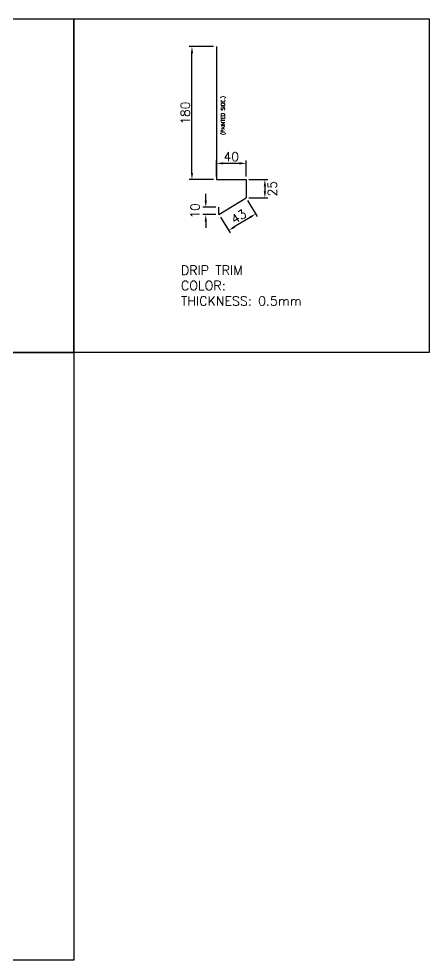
# Model space of a CAD drawing. Header units: millimetres. Extents: x 0 to 2669304, y -3314102 to 0.
# Drawn here: x 2470754 to 2471309, y -3235329 to -3234054 of the extents above; entities that cross this region are included whole.
import ezdxf

# ---------------------------------------------------------------- set-up
doc = ezdxf.new("R2010")
doc.units = ezdxf.units.MM
doc.header["$LTSCALE"] = 0.4
doc.header["$MEASUREMENT"] = 0
doc.header["$PDMODE"] = 34
doc.layers.add('Outer Line', color=1, linetype='Continuous', lineweight=30)
doc.styles.add('ROMANS', font='romans.shx')
doc.dimstyles.new('STORE-MANUFC', dxfattribs={"dimtxt": 35, "dimasz": 25, "dimexe": 0, "dimexo": 0, "dimgap": 10, "dimtad": 1, "dimdec": 0, "dimzin": 3, "dimdsep": 46, "dimtxsty": 'ROMANS', "dimcen": 25, "dimclrd": 8, "dimclre": 8, "dimadec": 0, "dimazin": 0, "dimtfac": 1, "dimtdec": 0, "dimtofl": 0, "dimtmove": 2, "dimatfit": 3, "dimfxl": 0, "dimtolj": 1, "dimtzin": 0, "dimlwd": -1, "dimlwe": -1, "dimarcsym": 0})

# ---------------------------------------------------------------- blocks, each defined once
blk = doc.blocks.new('*D454')
at = {"color": 8, "linetype": 'ByBlock', "ltscale": 0.8}
for p, q in [((2471017.5, -3234091.4), (2470984.3, -3234091.4)), ((2470988.3, -3234262.4), (2470988.3, -3234100.4)), ((2471017.5, -3234271.4), (2470984.3, -3234271.4))]:
    blk.add_line(p, q, dxfattribs=at)
at = {"color": 8, "ltscale": 0.8}
for points in [[(2470986.8, -3234100.4), (2470989.8, -3234100.4), (2470988.3, -3234091.4)], [(2470986.8, -3234262.4), (2470989.8, -3234262.4), (2470988.3, -3234271.4)]]:
    blk.add_solid(points, dxfattribs=at)
at = {"layer": 'Defpoints', "color": 0, "ltscale": 0.8}
for p in [(2470988.3, -3234091.4), (2471021.5, -3234091.4), (2471021.5, -3234271.4)]:
    blk.add_point(p, dxfattribs=at)
at = {"color": 0, "lineweight": 0, "ltscale": 0.8, "insert": (2470979.3, -3234181.4), "char_height": 12, "attachment_point": 5, "rotation": 90, "style": 'ROMANS'}
blk.add_mtext('\\A1;180', dxfattribs=at)
blk = doc.blocks.new('*D455')
at = {"color": 8, "linetype": 'ByBlock', "ltscale": 0.8}
for p, q in [((2471021.5, -3234267.4), (2471021.5, -3234245.5)), ((2471052.5, -3234249.5), (2471030.5, -3234249.5)), ((2471061.5, -3234267.4), (2471061.5, -3234245.5))]:
    blk.add_line(p, q, dxfattribs=at)
at = {"color": 8, "ltscale": 0.8}
for points in [[(2471030.5, -3234248), (2471030.5, -3234251), (2471021.5, -3234249.5)], [(2471052.5, -3234248), (2471052.5, -3234251), (2471061.5, -3234249.5)]]:
    blk.add_solid(points, dxfattribs=at)
at = {"layer": 'Defpoints', "color": 0, "ltscale": 0.8}
for p in [(2471021.5, -3234249.5), (2471021.5, -3234271.4), (2471061.5, -3234271.4)]:
    blk.add_point(p, dxfattribs=at)
at = {"color": 0, "lineweight": 0, "ltscale": 0.8, "insert": (2471041.5, -3234240.5), "char_height": 12, "attachment_point": 5, "style": 'ROMANS'}
blk.add_mtext('\\A1;40', dxfattribs=at)
blk = doc.blocks.new('*D456')
at = {"color": 8, "linetype": 'ByBlock', "ltscale": 0.8}
for p, q in [((2471065.5, -3234271.4), (2471091, -3234271.4)), ((2471087, -3234280.4), (2471087, -3234287.4)), ((2471065.5, -3234296.4), (2471091, -3234296.4))]:
    blk.add_line(p, q, dxfattribs=at)
at = {"color": 8, "ltscale": 0.8}
for points in [[(2471085.5, -3234280.4), (2471088.5, -3234280.4), (2471087, -3234271.4)], [(2471085.5, -3234287.4), (2471088.5, -3234287.4), (2471087, -3234296.4)]]:
    blk.add_solid(points, dxfattribs=at)
at = {"layer": 'Defpoints', "color": 0, "ltscale": 0.8}
for p in [(2471061.5, -3234271.4), (2471061.5, -3234296.4), (2471087, -3234296.4)]:
    blk.add_point(p, dxfattribs=at)
at = {"color": 0, "lineweight": 0, "ltscale": 0.8, "insert": (2471097.1, -3234283.9), "char_height": 12, "attachment_point": 5, "rotation": 90, "style": 'ROMANS'}
blk.add_mtext('\\A1;25', dxfattribs=at)
blk = doc.blocks.new('*D457')
at = {"color": 8, "linetype": 'ByBlock', "ltscale": 0.8}
for p, q in [((2471063.6, -3234299.8), (2471076.7, -3234321.3)), ((2471026.9, -3234322.3), (2471040.1, -3234343.7)), ((2471067, -3234322.6), (2471045.6, -3234335.6))]:
    blk.add_line(p, q, dxfattribs=at)
at = {"color": 8, "ltscale": 0.8}
for points in [[(2471066.2, -3234321.3), (2471067.7, -3234323.9), (2471074.6, -3234317.9)], [(2471044.9, -3234334.4), (2471046.4, -3234336.9), (2471038, -3234340.3)]]:
    blk.add_solid(points, dxfattribs=at)
at = {"layer": 'Defpoints', "color": 0, "ltscale": 0.8}
for p in [(2471061.5, -3234296.4), (2471024.8, -3234318.9), (2471038, -3234340.3)]:
    blk.add_point(p, dxfattribs=at)
at = {"color": 0, "lineweight": 0, "ltscale": 0.8, "insert": (2471051.6, -3234321.4), "char_height": 12, "attachment_point": 5, "rotation": 31.4843, "style": 'ROMANS'}
blk.add_mtext('\\A1;43', dxfattribs=at)
blk = doc.blocks.new('*D458')
at = {"color": 8, "linetype": 'ByBlock', "ltscale": 0.8}
for p, q in [((2471007, -3234299.9), (2471007, -3234290.9)), ((2471020.8, -3234308.9), (2471003, -3234308.9)), ((2471020.8, -3234318.9), (2471003, -3234318.9)), ((2471007, -3234327.9), (2471007, -3234336.9))]:
    blk.add_line(p, q, dxfattribs=at)
at = {"color": 8, "ltscale": 0.8}
for points in [[(2471005.5, -3234299.9), (2471008.5, -3234299.9), (2471007, -3234308.9)], [(2471005.5, -3234327.9), (2471008.5, -3234327.9), (2471007, -3234318.9)]]:
    blk.add_solid(points, dxfattribs=at)
at = {"layer": 'Defpoints', "color": 0, "ltscale": 0.8}
for p in [(2471007, -3234308.9), (2471024.8, -3234308.9), (2471024.8, -3234318.9)]:
    blk.add_point(p, dxfattribs=at)
at = {"color": 0, "lineweight": 0, "ltscale": 0.8, "insert": (2470992.5, -3234313.9), "char_height": 12, "attachment_point": 5, "rotation": 90, "style": 'ROMANS'}
blk.add_mtext('\\A1;10', dxfattribs=at)

msp = doc.modelspace()

# ---------------------------------------------------------------- linework, layer by layer
at = {"color": 4}
for points in [[(2470347.4609, -3234053.722), (2470828.4609, -3234053.722), (2470828.4609, -3234505.6855), (2470347.4609, -3234505.6855)], [(2470828.4609, -3234053.722), (2471309.4609, -3234053.722), (2471309.4609, -3234505.6855), (2470828.4609, -3234505.6855)], [(2470347.4609, -3234505.6855), (2470828.4609, -3234505.6855), (2470828.4609, -3235328.7781), (2470347.4609, -3235328.7781)]]:
    msp.add_lwpolyline(points, close=True, dxfattribs=at)
at = {"layer": 'Outer Line'}
for p, q in [((2471021.4836, -3234091.4067), (2471021.4836, -3234271.4067)), ((2471021.4836, -3234271.4067), (2471061.4836, -3234271.4067)), ((2471061.4836, -3234271.4067), (2471061.4836, -3234296.4067)), ((2471024.8139, -3234318.8641), (2471061.4836, -3234296.4067)), ((2471024.8139, -3234318.8641), (2471024.8139, -3234308.8641))]:
    msp.add_line(p, q, dxfattribs=at)

# ---------------------------------------------------------------- texts
at = {"lineweight": 0, "ltscale": 0.5, "insert": (2471027.6403, -3234211.09), "char_height": 5, "width": 65.43856, "attachment_point": 1, "rotation": 90, "style": 'ROMANS'}
msp.add_mtext('\\A1;(PAINTED SIDE.)', dxfattribs=at)
at = {"lineweight": 0, "ltscale": 0.5, "insert": (2470973.3804, -3234387.9898), "char_height": 12.5, "width": 270.382757, "attachment_point": 1, "style": 'ROMANS'}
msp.add_mtext('DRIP TRIM\\PCOLOR:\\PTHICKNESS: 0.5mm', dxfattribs=at)

# ---------------------------------------------------------------- dimensions: what is measured, and where the dimension line sits
at = {"lineweight": 0, "ltscale": 0.8}
for p1, p2, distance, picture, middle in [((2471021.4836, -3234271.4067), (2471021.4836, -3234091.4067), 33.1556, '*D454', (2470979.328, -3234181.4067)), ((2471061.4836, -3234271.4067), (2471021.4836, -3234271.4067), -21.917, '*D455', (2471041.4836, -3234240.4896)), ((2471024.8139, -3234318.8641), (2471024.8139, -3234308.8641), 17.8619, '*D458', (2470992.452, -3234313.8641)), ((2471061.4836, -3234296.4067), (2471024.8139, -3234318.8641), 25.1774, '*D457', (2471051.5976, -3234321.4312))]:
    dim = msp.add_aligned_dim(p1=p1, p2=p2, distance=distance, dimstyle='STORE-MANUFC', override={"dimtxt": 12, "dimasz": 9, "dimexe": 4, "dimexo": 4, "dimgap": 3, "dimfxl": 4}, dxfattribs=at)
    dim.commit()
    dim.dimension.update_dxf_attribs({"geometry": picture, "text_midpoint": middle})
dim = msp.add_linear_dim(base=(2471087.0373, -3234296.4067), p1=(2471061.4836, -3234271.4067), p2=(2471061.4836, -3234296.4067), angle=270, dimstyle='STORE-MANUFC', override={"dimtxt": 12, "dimasz": 9, "dimexe": 4, "dimexo": 4, "dimgap": 3, "dimfxl": 4}, dxfattribs=at)
dim.commit()
dim.dimension.update_dxf_attribs({"geometry": '*D456', "text_midpoint": (2471097.1088, -3234283.9067), "dimtype": 161})

doc.saveas('drawing.dxf')
